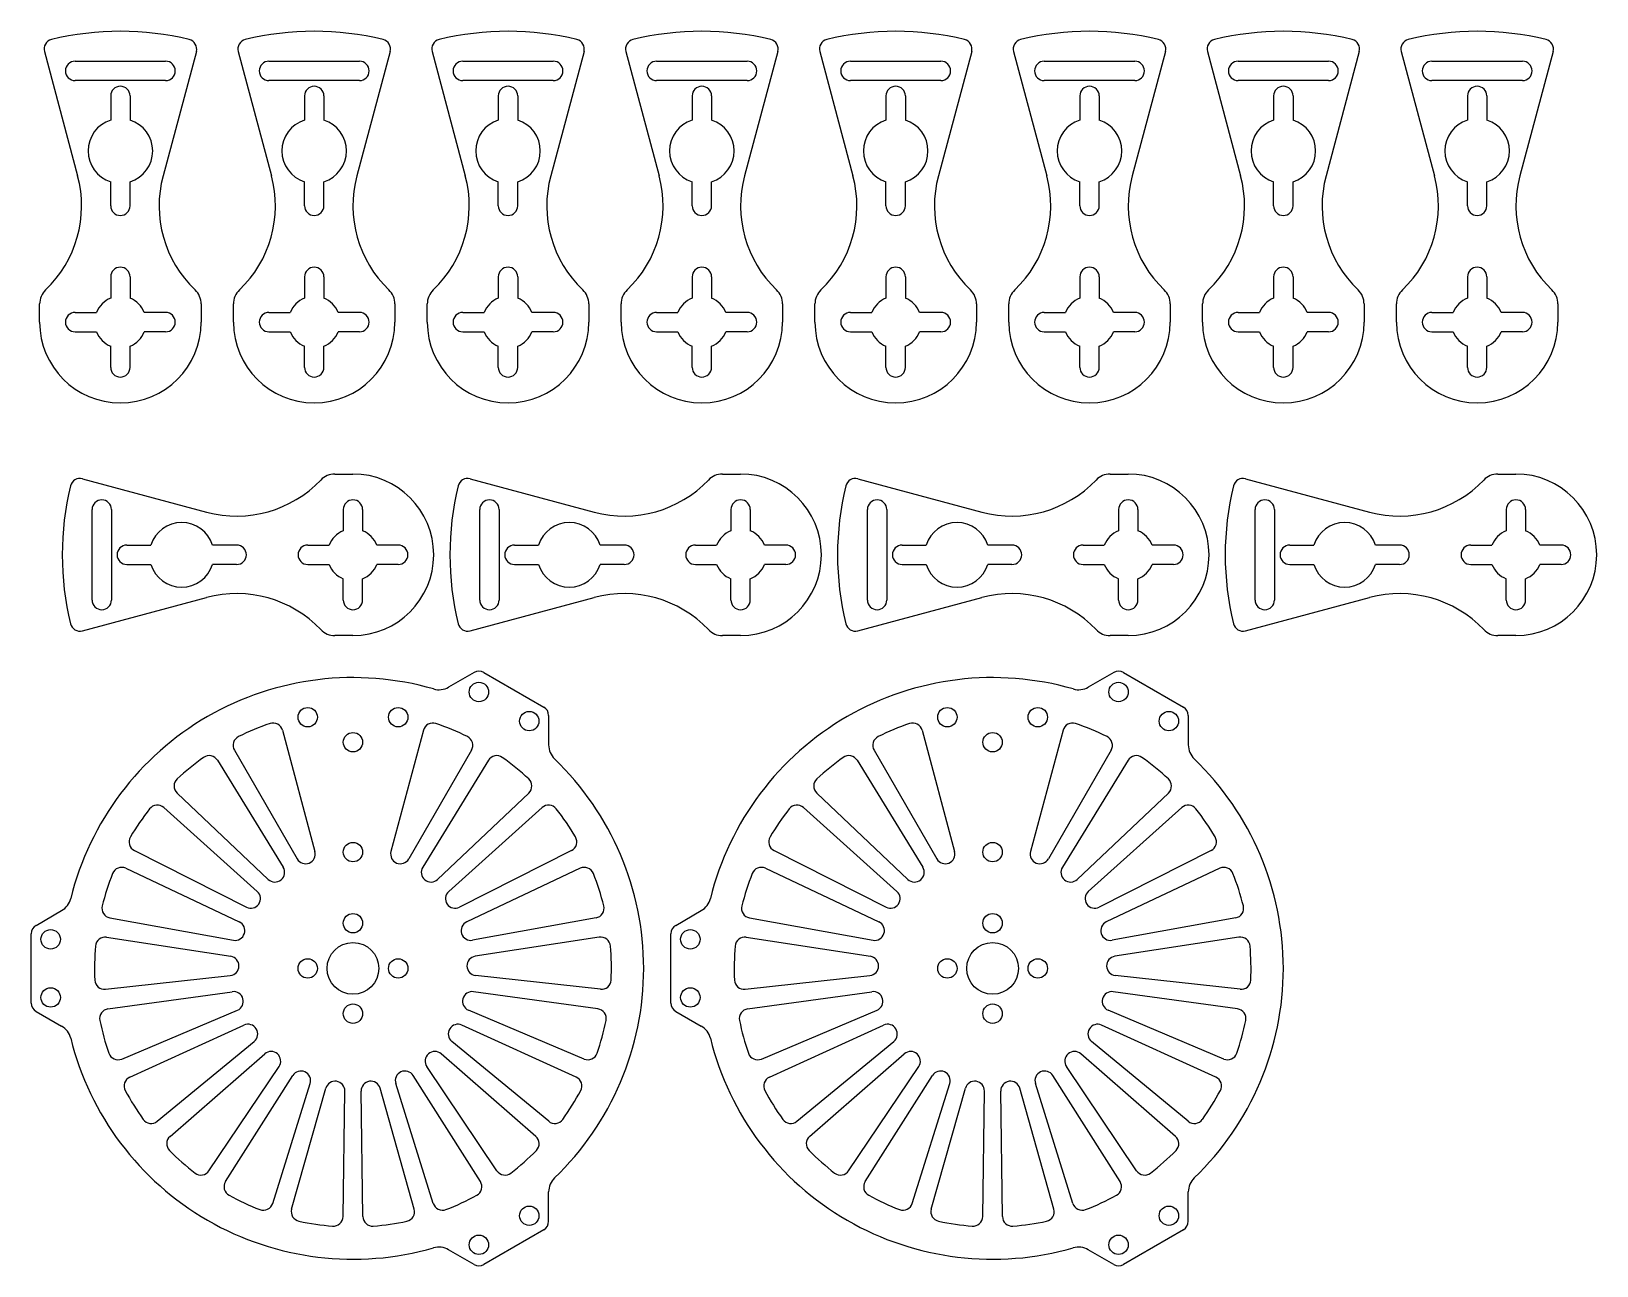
# Model space of a CAD drawing. Extents: x -50 to 192, y -46 to 145.
import ezdxf

# ---------------------------------------------------------------- set-up
doc = ezdxf.new("R2010")
doc.units = 0
for name, color, linetype in [('Array', 7, 'CONTINUOUS'), ('Array001', 7, 'CONTINUOUS'), ('Compound', 7, 'CONTINUOUS'), ('Compound001', 7, 'CONTINUOUS')]:
    doc.layers.add(name, color=color, linetype=linetype)

msp = doc.modelspace()

# ---------------------------------------------------------------- linework, layer by layer
at = {"layer": 'Array'}
for p, q in [((-47.7614, 141.872), (-42.6133, 122.659)), ((-24.2386, 141.872), (-29.3867, 122.659)), ((-17.7614, 141.872), (-12.6133, 122.659)), ((5.7614, 141.872), (0.61334, 122.659)), ((12.2386, 141.872), (17.3867, 122.659)), ((35.7614, 141.872), (30.6133, 122.659)), ((42.2386, 141.872), (47.3867, 122.659)), ((65.7614, 141.872), (60.6133, 122.659)), ((72.2386, 141.872), (77.3867, 122.659)), ((95.7614, 141.872), (90.6133, 122.659)), ((102.239, 141.872), (107.387, 122.659)), ((125.761, 141.872), (120.613, 122.659)), ((132.239, 141.872), (137.387, 122.659)), ((155.761, 141.872), (150.613, 122.659)), ((162.239, 141.872), (167.387, 122.659)), ((185.761, 141.872), (180.613, 122.659)), ((-43, 140.373), (-29, 140.373)), ((-13, 140.373), (1, 140.373)), ((17, 140.373), (31, 140.373)), ((47, 140.373), (61, 140.373)), ((77, 140.373), (91, 140.373)), ((107, 140.373), (121, 140.373)), ((137, 140.373), (151, 140.373)), ((167, 140.373), (181, 140.373)), ((-29, 137.373), (-43, 137.373)), ((1, 137.373), (-13, 137.373)), ((31, 137.373), (17, 137.373)), ((61, 137.373), (47, 137.373)), ((91, 137.373), (77, 137.373)), ((121, 137.373), (107, 137.373)), ((151, 137.373), (137, 137.373)), ((181, 137.373), (167, 137.373)), ((-37.5, 135), (-37.5, 131.27)), ((-34.5, 135), (-34.5, 131.27)), ((-7.5, 135), (-7.5, 131.27)), ((-4.5, 135), (-4.5, 131.27)), ((22.5, 135), (22.5, 131.27)), ((25.5, 135), (25.5, 131.27)), ((52.5, 135), (52.5, 131.27)), ((55.5, 135), (55.5, 131.27)), ((82.5, 135), (82.5, 131.27)), ((85.5, 135), (85.5, 131.27)), ((112.5, 135), (112.5, 131.27)), ((115.5, 135), (115.5, 131.27)), ((142.5, 135), (142.5, 131.27)), ((145.5, 135), (145.5, 131.27)), ((172.5, 135), (172.5, 131.27)), ((175.5, 135), (175.5, 131.27)), ((-37.5, 118), (-37.5, 121.73)), ((-34.5, 118), (-34.5, 121.73)), ((-7.5, 118), (-7.5, 121.73)), ((-4.5, 118), (-4.5, 121.73)), ((22.5, 118), (22.5, 121.73)), ((25.5, 118), (25.5, 121.73)), ((52.5, 118), (52.5, 121.73)), ((55.5, 118), (55.5, 121.73)), ((82.5, 118), (82.5, 121.73)), ((85.5, 118), (85.5, 121.73)), ((112.5, 118), (112.5, 121.73)), ((115.5, 118), (115.5, 121.73)), ((142.5, 118), (142.5, 121.73)), ((145.5, 118), (145.5, 121.73)), ((172.5, 118), (172.5, 121.73)), ((175.5, 118), (175.5, 121.73)), ((-37.5, 107), (-37.5, 103.708)), ((-34.5, 107), (-34.5, 103.708)), ((-7.5, 107), (-7.5, 103.708)), ((-4.5, 107), (-4.5, 103.708)), ((22.5, 107), (22.5, 103.708)), ((25.5, 107), (25.5, 103.708)), ((52.5, 107), (52.5, 103.708)), ((55.5, 107), (55.5, 103.708)), ((82.5, 107), (82.5, 103.708)), ((85.5, 107), (85.5, 103.708)), ((112.5, 107), (112.5, 103.708)), ((115.5, 107), (115.5, 103.708)), ((142.5, 107), (142.5, 103.708)), ((145.5, 107), (145.5, 103.708)), ((172.5, 107), (172.5, 103.708)), ((175.5, 107), (175.5, 103.708)), ((-48.5, 100), (-48.5, 102.81)), ((-23.5, 102.81), (-23.5, 100)), ((-18.5, 100), (-18.5, 102.81)), ((6.5, 102.81), (6.5, 100)), ((11.5, 100), (11.5, 102.81)), ((36.5, 102.81), (36.5, 100)), ((41.5, 100), (41.5, 102.81)), ((66.5, 102.81), (66.5, 100)), ((71.5, 100), (71.5, 102.81)), ((96.5, 102.81), (96.5, 100)), ((101.5, 100), (101.5, 102.81)), ((126.5, 102.81), (126.5, 100)), ((131.5, 100), (131.5, 102.81)), ((156.5, 102.81), (156.5, 100)), ((161.5, 100), (161.5, 102.81)), ((186.5, 102.81), (186.5, 100)), ((-43, 101.5), (-39.7081, 101.5)), ((-29, 101.5), (-32.2919, 101.5)), ((-13, 101.5), (-9.7081, 101.5)), ((1, 101.5), (-2.2919, 101.5)), ((17, 101.5), (20.2919, 101.5)), ((31, 101.5), (27.7081, 101.5)), ((47, 101.5), (50.2919, 101.5)), ((61, 101.5), (57.7081, 101.5)), ((77, 101.5), (80.2919, 101.5)), ((91, 101.5), (87.7081, 101.5)), ((107, 101.5), (110.292, 101.5)), ((121, 101.5), (117.708, 101.5)), ((137, 101.5), (140.292, 101.5)), ((151, 101.5), (147.708, 101.5)), ((167, 101.5), (170.292, 101.5)), ((181, 101.5), (177.708, 101.5)), ((-43, 98.5), (-39.7081, 98.5)), ((-29, 98.5), (-32.2919, 98.5)), ((-13, 98.5), (-9.7081, 98.5)), ((1, 98.5), (-2.2919, 98.5)), ((17, 98.5), (20.2919, 98.5)), ((31, 98.5), (27.7081, 98.5)), ((47, 98.5), (50.2919, 98.5)), ((61, 98.5), (57.7081, 98.5)), ((77, 98.5), (80.2919, 98.5)), ((91, 98.5), (87.7081, 98.5)), ((107, 98.5), (110.292, 98.5)), ((121, 98.5), (117.708, 98.5)), ((137, 98.5), (140.292, 98.5)), ((151, 98.5), (147.708, 98.5)), ((167, 98.5), (170.292, 98.5)), ((181, 98.5), (177.708, 98.5)), ((-37.5, 93), (-37.5, 96.2919)), ((-34.5, 93), (-34.5, 96.2919)), ((-7.5, 93), (-7.5, 96.2919)), ((-4.5, 93), (-4.5, 96.2919)), ((22.5, 93), (22.5, 96.2919)), ((25.5, 93), (25.5, 96.2919)), ((52.5, 93), (52.5, 96.2919)), ((55.5, 93), (55.5, 96.2919)), ((82.5, 93), (82.5, 96.2919)), ((85.5, 93), (85.5, 96.2919)), ((112.5, 93), (112.5, 96.2919)), ((115.5, 93), (115.5, 96.2919)), ((142.5, 93), (142.5, 96.2919)), ((145.5, 93), (145.5, 96.2919)), ((172.5, 93), (172.5, 96.2919)), ((175.5, 93), (175.5, 96.2919))]:
    msp.add_line(p, q, dxfattribs=at)
for centre, radius, start, end in [((-46.3125, 142.26), 1.5, 103.714, -165), ((-36, 100), 45, 76.2863, 103.714), ((-25.6875, 142.26), 1.5, -15, 76.2863), ((-16.3125, 142.26), 1.5, 103.714, -165), ((-6, 100), 45, 76.2863, 103.714), ((4.3125, 142.26), 1.5, -15, 76.2863), ((13.6875, 142.26), 1.5, 103.714, -165), ((24, 100), 45, 76.2863, 103.714), ((34.3125, 142.26), 1.5, -15, 76.2863), ((43.6875, 142.26), 1.5, 103.714, -165), ((54, 100), 45, 76.2863, 103.714), ((64.3125, 142.26), 1.5, -15, 76.2863), ((73.6875, 142.26), 1.5, 103.714, -165), ((84, 100), 45, 76.2863, 103.714), ((94.3125, 142.26), 1.5, -15, 76.2863), ((103.688, 142.26), 1.5, 103.714, -165), ((114, 100), 45, 76.2863, 103.714), ((124.312, 142.26), 1.5, -15, 76.2863), ((133.688, 142.26), 1.5, 103.714, -165), ((144, 100), 45, 76.2863, 103.714), ((154.312, 142.26), 1.5, -15, 76.2863), ((163.688, 142.26), 1.5, 103.714, -165), ((174, 100), 45, 76.2863, 103.714), ((184.312, 142.26), 1.5, -15, 76.2863), ((-43, 138.873), 1.5, 90, -90), ((-29, 138.873), 1.5, -90, 90), ((-13, 138.873), 1.5, 90, -90), ((1, 138.873), 1.5, -90, 90), ((17, 138.873), 1.5, 90, -90), ((31, 138.873), 1.5, -90, 90), ((47, 138.873), 1.5, 90, -90), ((61, 138.873), 1.5, -90, 90), ((77, 138.873), 1.5, 90, -90), ((91, 138.873), 1.5, -90, 90), ((107, 138.873), 1.5, 90, -90), ((121, 138.873), 1.5, -90, 90), ((137, 138.873), 1.5, 90, -90), ((151, 138.873), 1.5, -90, 90), ((167, 138.873), 1.5, 90, -90), ((181, 138.873), 1.5, -90, 90), ((-36, 135), 1.5, 0, 180), ((-6, 135), 1.5, 0, 180), ((24, 135), 1.5, 0, 180), ((54, 135), 1.5, 0, 180), ((84, 135), 1.5, 0, 180), ((114, 135), 1.5, 0, 180), ((144, 135), 1.5, 0, 180), ((174, 135), 1.5, 0, 180), ((-36, 126.5), 5, 107.458, -107.458), ((-36, 126.5), 5, -72.5424, 72.5424), ((-6, 126.5), 5, 107.458, -107.458), ((-6, 126.5), 5, -72.5424, 72.5424), ((24, 126.5), 5, 107.458, -107.458), ((24, 126.5), 5, -72.5424, 72.5424), ((54, 126.5), 5, 107.458, -107.458), ((54, 126.5), 5, -72.5424, 72.5424), ((84, 126.5), 5, 107.458, -107.458), ((84, 126.5), 5, -72.5424, 72.5424), ((114, 126.5), 5, 107.458, -107.458), ((114, 126.5), 5, -72.5424, 72.5424), ((144, 126.5), 5, 107.458, -107.458), ((144, 126.5), 5, -72.5424, 72.5424), ((174, 126.5), 5, 107.458, -107.458), ((174, 126.5), 5, -72.5424, 72.5424), ((-60, 118), 18, -46.3322, 15), ((-12, 118), 18, 165, -133.668), ((-30, 118), 18, -46.3322, 15), ((18, 118), 18, 165, -133.668), ((0, 118), 18, -46.3322, 15), ((48, 118), 18, 165, -133.668), ((30, 118), 18, -46.3322, 15), ((78, 118), 18, 165, -133.668), ((60, 118), 18, -46.3322, 15), ((108, 118), 18, 165, -133.668), ((90, 118), 18, -46.3322, 15), ((138, 118), 18, 165, -133.668), ((120, 118), 18, -46.3322, 15), ((168, 118), 18, 165, -133.668), ((150, 118), 18, -46.3322, 15), ((198, 118), 18, 165, -133.668), ((-36, 118), 1.5, 180, 0), ((-6, 118), 1.5, 180, 0), ((24, 118), 1.5, 180, 0), ((54, 118), 1.5, 180, 0), ((84, 118), 1.5, 180, 0), ((114, 118), 1.5, 180, 0), ((144, 118), 1.5, 180, 0), ((174, 118), 1.5, 180, 0), ((-36, 107), 1.5, 0, 180), ((-6, 107), 1.5, 0, 180), ((24, 107), 1.5, 0, 180), ((54, 107), 1.5, 0, 180), ((84, 107), 1.5, 0, 180), ((114, 107), 1.5, 0, 180), ((144, 107), 1.5, 0, 180), ((174, 107), 1.5, 0, 180), ((-45.5, 102.81), 3, 133.668, 180), ((-26.5, 102.81), 3, 0, 46.3322), ((-15.5, 102.81), 3, 133.668, 180), ((3.5, 102.81), 3, 0, 46.3322), ((14.5, 102.81), 3, 133.668, 180), ((33.5, 102.81), 3, 0, 46.3322), ((44.5, 102.81), 3, 133.668, 180), ((63.5, 102.81), 3, 0, 46.3322), ((74.5, 102.81), 3, 133.668, 180), ((93.5, 102.81), 3, 0, 46.3322), ((104.5, 102.81), 3, 133.668, 180), ((123.5, 102.81), 3, 0, 46.3322), ((134.5, 102.81), 3, 133.668, 180), ((153.5, 102.81), 3, 0, 46.3322), ((164.5, 102.81), 3, 133.668, 180), ((183.5, 102.81), 3, 0, 46.3322), ((-36, 100), 4, 112.024, 157.976), ((-36, 100), 4, 22.0243, 67.9757), ((-6, 100), 4, 112.024, 157.976), ((-6, 100), 4, 22.0243, 67.9757), ((24, 100), 4, 112.024, 157.976), ((24, 100), 4, 22.0243, 67.9757), ((54, 100), 4, 112.024, 157.976), ((54, 100), 4, 22.0243, 67.9757), ((84, 100), 4, 112.024, 157.976), ((84, 100), 4, 22.0243, 67.9757), ((114, 100), 4, 112.024, 157.976), ((114, 100), 4, 22.0243, 67.9757), ((144, 100), 4, 112.024, 157.976), ((144, 100), 4, 22.0243, 67.9757), ((174, 100), 4, 112.024, 157.976), ((174, 100), 4, 22.0243, 67.9757), ((-36, 100), 12.5, 180, 0), ((-43, 100), 1.5, 90, -90), ((-29, 100), 1.5, -90, 90), ((-6, 100), 12.5, 180, 0), ((-13, 100), 1.5, 90, -90), ((1, 100), 1.5, -90, 90), ((24, 100), 12.5, 180, 0), ((17, 100), 1.5, 90, -90), ((31, 100), 1.5, -90, 90), ((54, 100), 12.5, 180, 0), ((47, 100), 1.5, 90, -90), ((61, 100), 1.5, -90, 90), ((84, 100), 12.5, 180, 0), ((77, 100), 1.5, 90, -90), ((91, 100), 1.5, -90, 90), ((114, 100), 12.5, 180, 0), ((107, 100), 1.5, 90, -90), ((121, 100), 1.5, -90, 90), ((144, 100), 12.5, 180, 0), ((137, 100), 1.5, 90, -90), ((151, 100), 1.5, -90, 90), ((174, 100), 12.5, 180, 0), ((167, 100), 1.5, 90, -90), ((181, 100), 1.5, -90, 90), ((-36, 100), 4, -157.976, -112.024), ((-36, 100), 4, -67.9757, -22.0243), ((-6, 100), 4, -157.976, -112.024), ((-6, 100), 4, -67.9757, -22.0243), ((24, 100), 4, -157.976, -112.024), ((24, 100), 4, -67.9757, -22.0243), ((54, 100), 4, -157.976, -112.024), ((54, 100), 4, -67.9757, -22.0243), ((84, 100), 4, -157.976, -112.024), ((84, 100), 4, -67.9757, -22.0243), ((114, 100), 4, -157.976, -112.024), ((114, 100), 4, -67.9757, -22.0243), ((144, 100), 4, -157.976, -112.024), ((144, 100), 4, -67.9757, -22.0243), ((174, 100), 4, -157.976, -112.024), ((174, 100), 4, -67.9757, -22.0243), ((-36, 93), 1.5, 180, 0), ((-6, 93), 1.5, 180, 0), ((24, 93), 1.5, 180, 0), ((54, 93), 1.5, 180, 0), ((84, 93), 1.5, 180, 0), ((114, 93), 1.5, 180, 0), ((144, 93), 1.5, 180, 0), ((174, 93), 1.5, 180, 0)]:
    msp.add_arc(centre, radius, start, end, dxfattribs=at)
at = {"layer": 'Array001'}
for p, q in [((-41.8717, 75.7614), (-22.6587, 70.6133)), ((-2.80954, 76.5), (0, 76.5)), ((18.1283, 75.7614), (37.3413, 70.6133)), ((57.1905, 76.5), (60, 76.5)), ((78.1283, 75.7614), (97.3413, 70.6133)), ((117.19, 76.5), (120, 76.5)), ((138.128, 75.7614), (157.341, 70.6133)), ((177.19, 76.5), (180, 76.5)), ((-40.373, 57), (-40.373, 71)), ((-37.373, 71), (-37.373, 57)), ((-1.5, 71), (-1.5, 67.7081)), ((1.5, 71), (1.5, 67.7081)), ((19.627, 57), (19.627, 71)), ((22.627, 71), (22.627, 57)), ((58.5, 71), (58.5, 67.7081)), ((61.5, 71), (61.5, 67.7081)), ((79.627, 57), (79.627, 71)), ((82.627, 71), (82.627, 57)), ((118.5, 71), (118.5, 67.7081)), ((121.5, 71), (121.5, 67.7081)), ((139.627, 57), (139.627, 71)), ((142.627, 71), (142.627, 57)), ((178.5, 71), (178.5, 67.7081)), ((181.5, 71), (181.5, 67.7081)), ((-35, 65.5), (-31.2697, 65.5)), ((-18, 65.5), (-21.7303, 65.5)), ((-7, 65.5), (-3.7081, 65.5)), ((7, 65.5), (3.7081, 65.5)), ((25, 65.5), (28.7303, 65.5)), ((42, 65.5), (38.2697, 65.5)), ((53, 65.5), (56.2919, 65.5)), ((67, 65.5), (63.7081, 65.5)), ((85, 65.5), (88.7303, 65.5)), ((102, 65.5), (98.2697, 65.5)), ((113, 65.5), (116.292, 65.5)), ((127, 65.5), (123.708, 65.5)), ((145, 65.5), (148.73, 65.5)), ((162, 65.5), (158.27, 65.5)), ((173, 65.5), (176.292, 65.5)), ((187, 65.5), (183.708, 65.5)), ((-35, 62.5), (-31.2697, 62.5)), ((-18, 62.5), (-21.7303, 62.5)), ((-7, 62.5), (-3.7081, 62.5)), ((7, 62.5), (3.7081, 62.5)), ((25, 62.5), (28.7303, 62.5)), ((42, 62.5), (38.2697, 62.5)), ((53, 62.5), (56.2919, 62.5)), ((67, 62.5), (63.7081, 62.5)), ((85, 62.5), (88.7303, 62.5)), ((102, 62.5), (98.2697, 62.5)), ((113, 62.5), (116.292, 62.5)), ((127, 62.5), (123.708, 62.5)), ((145, 62.5), (148.73, 62.5)), ((162, 62.5), (158.27, 62.5)), ((173, 62.5), (176.292, 62.5)), ((187, 62.5), (183.708, 62.5)), ((-1.5, 57), (-1.5, 60.2919)), ((1.5, 57), (1.5, 60.2919)), ((58.5, 57), (58.5, 60.2919)), ((61.5, 57), (61.5, 60.2919)), ((118.5, 57), (118.5, 60.2919)), ((121.5, 57), (121.5, 60.2919)), ((178.5, 57), (178.5, 60.2919)), ((181.5, 57), (181.5, 60.2919)), ((-41.8717, 52.2386), (-22.6587, 57.3867)), ((18.1283, 52.2386), (37.3413, 57.3867)), ((78.1283, 52.2386), (97.3413, 57.3867)), ((138.128, 52.2386), (157.341, 57.3867)), ((0, 51.5), (-2.80954, 51.5)), ((60, 51.5), (57.1905, 51.5)), ((120, 51.5), (117.19, 51.5)), ((180, 51.5), (177.19, 51.5))]:
    msp.add_line(p, q, dxfattribs=at)
for centre, radius, start, end in [((-42.2599, 74.3125), 1.5, 75, 166.286), ((-18, 88), 18, -105, -43.668), ((-2.80954, 73.5), 3, 90, 136.332), ((0, 64), 12.5, -90, 90), ((17.7401, 74.3125), 1.5, 75, 166.286), ((42, 88), 18, -105, -43.668), ((57.1905, 73.5), 3, 90, 136.332), ((60, 64), 12.5, -90, 90), ((77.7401, 74.3125), 1.5, 75, 166.286), ((102, 88), 18, -105, -43.668), ((117.19, 73.5), 3, 90, 136.332), ((120, 64), 12.5, -90, 90), ((137.74, 74.3125), 1.5, 75, 166.286), ((162, 88), 18, -105, -43.668), ((177.19, 73.5), 3, 90, 136.332), ((180, 64), 12.5, -90, 90), ((0, 64), 45, 166.286, -166.286), ((60, 64), 45, 166.286, -166.286), ((120, 64), 45, 166.286, -166.286), ((180, 64), 45, 166.286, -166.286), ((-38.873, 71), 1.5, 0, 180), ((0, 71), 1.5, 0, 180), ((21.127, 71), 1.5, 0, 180), ((60, 71), 1.5, 0, 180), ((81.127, 71), 1.5, 0, 180), ((120, 71), 1.5, 0, 180), ((141.127, 71), 1.5, 0, 180), ((180, 71), 1.5, 0, 180), ((-26.5, 64), 5, 17.4576, 162.542), ((33.5, 64), 5, 17.4576, 162.542), ((93.5, 64), 5, 17.4576, 162.542), ((153.5, 64), 5, 17.4576, 162.542), ((-35, 64), 1.5, 90, -90), ((-18, 64), 1.5, -90, 90), ((-7, 64), 1.5, 90, -90), ((0, 64), 4, 112.024, 157.976), ((0, 64), 4, 22.0243, 67.9757), ((7, 64), 1.5, -90, 90), ((25, 64), 1.5, 90, -90), ((42, 64), 1.5, -90, 90), ((53, 64), 1.5, 90, -90), ((60, 64), 4, 112.024, 157.976), ((60, 64), 4, 22.0243, 67.9757), ((67, 64), 1.5, -90, 90), ((85, 64), 1.5, 90, -90), ((102, 64), 1.5, -90, 90), ((113, 64), 1.5, 90, -90), ((120, 64), 4, 112.024, 157.976), ((120, 64), 4, 22.0243, 67.9757), ((127, 64), 1.5, -90, 90), ((145, 64), 1.5, 90, -90), ((162, 64), 1.5, -90, 90), ((173, 64), 1.5, 90, -90), ((180, 64), 4, 112.024, 157.976), ((180, 64), 4, 22.0243, 67.9757), ((187, 64), 1.5, -90, 90), ((-26.5, 64), 5, -162.542, -17.458), ((0, 64), 4, -157.976, -112.024), ((0, 64), 4, -67.976, -22.024), ((33.5, 64), 5, -162.542, -17.458), ((60, 64), 4, -157.976, -112.024), ((60, 64), 4, -67.976, -22.024), ((93.5, 64), 5, -162.542, -17.458), ((120, 64), 4, -157.976, -112.024), ((120, 64), 4, -67.976, -22.024), ((153.5, 64), 5, -162.542, -17.458), ((180, 64), 4, -157.976, -112.024), ((180, 64), 4, -67.976, -22.024), ((-38.873, 57), 1.5, 180, 0), ((-18, 40), 18, 43.6678, 105), ((0, 57), 1.5, 180, 0), ((21.127, 57), 1.5, 180, 0), ((42, 40), 18, 43.6678, 105), ((60, 57), 1.5, 180, 0), ((81.127, 57), 1.5, 180, 0), ((102, 40), 18, 43.6678, 105), ((120, 57), 1.5, 180, 0), ((141.127, 57), 1.5, 180, 0), ((162, 40), 18, 43.6678, 105), ((180, 57), 1.5, 180, 0), ((-42.2599, 53.6875), 1.5, -166.286, -75), ((17.7401, 53.6875), 1.5, -166.286, -75), ((77.7401, 53.6875), 1.5, -166.286, -75), ((137.74, 53.6875), 1.5, -166.286, -75), ((-2.80954, 54.5), 3, -136.332, -90), ((57.1905, 54.5), 3, -136.332, -90), ((117.19, 54.5), 3, -136.332, -90), ((177.19, 54.5), 3, -136.332, -90)]:
    msp.add_arc(centre, radius, start, end, dxfattribs=at)
at = {"layer": 'Compound'}
for p, q in [((18.7449, 45.7973), (14.8033, 43.5216)), ((20.2449, 45.7973), (29.5392, 40.4313)), ((30.2892, 39.1322), (30.2892, 34.5808)), ((-10.9094, 36.8508), (-5.88074, 18.0835)), ((10.9094, 36.8508), (5.88074, 18.0835)), ((-20.9708, 32.206), (-10.7961, 15.6538)), ((-18.3433, 33.7716), (-8.62867, 16.9453)), ((18.3433, 33.7716), (8.62867, 16.9453)), ((20.9708, 32.206), (10.7961, 15.6538)), ((-27.217, 27.1336), (-13.1051, 13.7788)), ((27.217, 27.1336), (13.1051, 13.7788)), ((-29.2885, 24.8834), (-14.8139, 11.9225)), ((29.2885, 24.8834), (14.8139, 11.9225)), ((-33.8278, 18.2396), (-16.4918, 9.4666)), ((33.8278, 18.2396), (16.4918, 9.4666)), ((-35.171, 15.4919), (-17.6, 7.19987)), ((35.171, 15.4919), (17.6, 7.19987)), ((-49.0341, 6.66506), (-45.0924, 8.94077)), ((-37.6259, 7.82905), (-18.5074, 4.36733)), ((37.6259, 7.82905), (18.5074, 4.36733)), ((-49.7841, -5.36603), (-49.7841, 5.36603)), ((-38.1293, 4.81225), (-18.9227, 1.87864)), ((38.1293, 4.81225), (18.9227, 1.87864)), ((-38.2956, -3.23245), (-18.9841, -1.09506)), ((38.2956, -3.23245), (18.9841, -1.09506)), ((-37.9173, -6.26747), (-18.6721, -3.59878)), ((37.9173, -6.26747), (18.6721, -3.59878)), ((-49.0341, -6.66506), (-45.0924, -8.94077)), ((-35.7812, -14.0252), (-17.8825, -6.4664)), ((35.7812, -14.0252), (17.8825, -6.4664)), ((-34.5526, -16.8261), (-16.8689, -8.77698)), ((34.5526, -16.8261), (16.8689, -8.77698)), ((-30.2918, -23.6518), (-15.2939, -11.3001)), ((30.2918, -23.6518), (15.2939, -11.3001)), ((-28.3151, -25.9857), (-13.6633, -13.2254)), ((28.3151, -25.9857), (13.6633, -13.2254)), ((-22.2838, -31.3119), (-11.4338, -15.1942)), ((-19.7233, -32.9847), (-9.32156, -16.5742)), ((19.7233, -32.9847), (9.32156, -16.5742)), ((22.2838, -31.3119), (11.4338, -15.1942)), ((-12.423, -36.3685), (-6.62302, -17.825)), ((-9.49161, -37.2412), (-4.20481, -18.545)), ((-1.52926, -38.4013), (-1.26155, -18.9738)), ((1.52926, -38.4013), (1.26155, -18.9738)), ((9.49161, -37.2412), (4.20481, -18.545)), ((12.423, -36.3685), (6.62302, -17.825)), ((30.2892, -39.1322), (30.2892, -34.5808)), ((29.5392, -40.4313), (20.2449, -45.7973)), ((18.7449, -45.7973), (14.8033, -43.5216))]:
    msp.add_line(p, q, dxfattribs=at)
for centre, radius in [((19.4949, 42.7662), 1.5), ((-7, 38.873), 1.5), ((7, 38.873), 1.5), ((27.2892, 38.2662), 1.5), ((0, 35), 1.5), ((0, 18), 1.5), ((0, 7), 1.5), ((-46.7841, 4.5), 1.5), ((0, 0), 4), ((-7, 0), 1.5), ((7, 0), 1.5), ((-46.7841, -4.5), 1.5), ((0, -7), 1.5), ((27.2892, -38.2662), 1.5), ((19.4949, -42.7662), 1.5)]:
    msp.add_circle(centre, radius, dxfattribs=at)
for centre, radius, start, end in [((0, 0), 45, 73.9097, 166.09), ((19.4949, 44.4983), 1.5, 60, 120), ((13.3033, 46.1197), 3, -106.09, -60), ((28.7892, 39.1322), 1.5, 0, 60), ((0, 0), 40, 108.723, 116.277), ((-12.3583, 36.4626), 1.5, 15, 108.723), ((12.3583, 36.4626), 1.5, 71.2769, 165), ((0, 0), 40, 63.7231, 71.2769), ((-17.0443, 34.5216), 1.5, 116.277, -150), ((17.0443, 34.5216), 1.5, -30, 63.7231), ((33.2892, 34.5808), 3, 180, -133.91), ((0, 0), 40, 125.302, 132.856), ((-22.2487, 31.4205), 1.5, 31.5789, 125.302), ((22.2487, 31.4205), 1.5, 54.6979, 148.421), ((0, 0), 40, 47.1442, 54.6979), ((0, 0), 45, -46.0903, 46.0903), ((-26.186, 28.2231), 1.5, 132.856, -133.421), ((26.186, 28.2231), 1.5, -46.5789, 47.1442), ((0, 0), 40, 141.881, 149.435), ((-30.2891, 23.7659), 1.5, 48.1579, 141.881), ((30.2891, 23.7659), 1.5, 38.119, 131.842), ((0, 0), 40, 30.5652, 38.119), ((-33.1505, 19.578), 1.5, 149.435, -116.842), ((33.1505, 19.578), 1.5, -63.1579, 30.5652), ((-7.32963, 17.6953), 1.5, -150, 15), ((7.32963, 17.6953), 1.5, 165, -30), ((0, 0), 40, 158.46, 166.014), ((-35.8112, 14.1353), 1.5, 64.7368, 158.46), ((-12.074, 14.8682), 1.5, -133.421, 31.5789), ((12.074, 14.8682), 1.5, 148.421, -46.5789), ((35.8112, 14.1353), 1.5, 21.54, 115.263), ((0, 0), 40, 13.9863, 21.54), ((-46.5924, 11.5388), 3, -60, -13.9097), ((-15.8145, 10.805), 1.5, -116.842, 48.1579), ((15.8145, 10.805), 1.5, 131.842, -63.1579), ((-37.3586, 9.30505), 1.5, 166.014, -100.263), ((37.3586, 9.30505), 1.5, -79.7368, 13.9863), ((-48.2841, 5.36603), 1.5, 120, 180), ((-18.2401, 5.84333), 1.5, -100.263, 64.7368), ((18.2401, 5.84333), 1.5, 115.263, -79.7368), ((0, 0), 40, 175.039, -177.407), ((-38.3558, 3.32945), 1.5, 81.3158, 175.039), ((38.3558, 3.32945), 1.5, 4.96109, 98.6842), ((0, 0), 40, -2.59266, 4.96109), ((-19.1492, 0.39584), 1.5, -83.6842, 81.3158), ((19.1492, 0.39584), 1.5, 98.6842, -96.3158), ((-38.4606, -1.74155), 1.5, -177.407, -83.6842), ((38.4606, -1.74155), 1.5, -96.3158, -2.59266), ((-18.466, -5.08456), 1.5, -67.1053, 97.8947), ((18.466, -5.08456), 1.5, 82.1053, -112.895), ((-48.2841, -5.36603), 1.5, 180, -120), ((-37.7112, -7.75326), 1.5, 97.8947, -168.382), ((37.7112, -7.75326), 1.5, -11.6179, 82.1053), ((-46.5924, -11.5388), 3, 13.9097, 60), ((0, 0), 40, -168.382, -160.828), ((-16.2475, -10.1422), 1.5, -50.5263, 114.474), ((16.2475, -10.1422), 1.5, 65.5263, -129.474), ((0, 0), 40, -19.1716, -11.6179), ((0, 0), 45, -166.09, -73.9097), ((-36.3648, -12.6434), 1.5, -160.828, -67.1053), ((-12.6781, -14.3566), 1.5, -33.9474, 131.053), ((12.6781, -14.3566), 1.5, 48.9474, -146.053), ((36.3648, -12.6434), 1.5, -112.895, -19.1716), ((-33.9312, -18.1913), 1.5, 114.474, -151.803), ((-8.05463, -17.3773), 1.5, -17.3684, 147.632), ((8.05463, -17.3773), 1.5, 32.3684, -162.632), ((33.9312, -18.1913), 1.5, -28.1968, 65.5263), ((0, 0), 40, -151.803, -144.249), ((-2.76141, -18.9531), 1.5, -0.789474, 164.211), ((2.76141, -18.9531), 1.5, 15.7895, -179.211), ((0, 0), 40, -35.7506, -28.1968), ((-31.2454, -22.4939), 1.5, -144.249, -50.5263), ((31.2454, -22.4939), 1.5, -129.474, -35.7506), ((-27.3299, -27.1169), 1.5, 131.053, -135.224), ((27.3299, -27.1169), 1.5, -44.7758, 48.9474), ((0, 0), 40, -135.224, -127.67), ((0, 0), 40, -52.3295, -44.7758), ((-23.5281, -30.4742), 1.5, -127.67, -33.9474), ((23.5281, -30.4742), 1.5, -146.053, -52.3295), ((-18.4564, -33.7878), 1.5, 147.632, -118.645), ((18.4564, -33.7878), 1.5, -61.3547, 32.3684), ((33.2892, -34.5808), 3, 133.91, 180), ((0, 0), 40, -118.645, -111.092), ((0, 0), 40, -68.9085, -61.3547), ((-13.8546, -35.9208), 1.5, -111.092, -17.3684), ((-8.0482, -37.6494), 1.5, 164.211, -102.066), ((-3.02911, -38.3807), 1.5, -94.5126, -0.789474), ((3.02911, -38.3807), 1.5, -179.211, -85.4874), ((8.0482, -37.6494), 1.5, -77.9337, 15.7895), ((13.8546, -35.9208), 1.5, -162.632, -68.9085), ((0, 0), 40, -102.066, -94.5126), ((0, 0), 40, -85.4874, -77.9337), ((28.7892, -39.1322), 1.5, -60, 0), ((13.3033, -46.1197), 3, 60, 106.09), ((19.4949, -44.4983), 1.5, -120, -60)]:
    msp.add_arc(centre, radius, start, end, dxfattribs=at)
at = {"layer": 'Compound001'}
for p, q in [((117.745, 45.7973), (113.803, 43.5216)), ((119.245, 45.7973), (128.539, 40.4313)), ((129.289, 39.1322), (129.289, 34.5808)), ((88.0906, 36.8508), (93.1193, 18.0835)), ((109.909, 36.8508), (104.881, 18.0835)), ((78.0292, 32.206), (88.2039, 15.6538)), ((80.6567, 33.7716), (90.3713, 16.9453)), ((117.343, 33.7716), (107.629, 16.9453)), ((119.971, 32.206), (109.796, 15.6538)), ((71.783, 27.1336), (85.8949, 13.7788)), ((126.217, 27.1336), (112.105, 13.7788)), ((69.7115, 24.8834), (84.1861, 11.9225)), ((128.288, 24.8834), (113.814, 11.9225)), ((65.1722, 18.2396), (82.5082, 9.4666)), ((132.828, 18.2396), (115.492, 9.4666)), ((63.829, 15.4919), (81.4, 7.19987)), ((134.171, 15.4919), (116.6, 7.19987)), ((49.9659, 6.66506), (53.9076, 8.94077)), ((61.3741, 7.82905), (80.4926, 4.36733)), ((136.626, 7.82905), (117.507, 4.36733)), ((49.2159, -5.36603), (49.2159, 5.36603)), ((60.8707, 4.81225), (80.0773, 1.87864)), ((137.129, 4.81225), (117.923, 1.87864)), ((60.7044, -3.23245), (80.0159, -1.09506)), ((137.296, -3.23245), (117.984, -1.09506)), ((61.0827, -6.26747), (80.3279, -3.59878)), ((136.917, -6.26747), (117.672, -3.59878)), ((49.9659, -6.66506), (53.9076, -8.94077)), ((63.2188, -14.0252), (81.1175, -6.4664)), ((134.781, -14.0252), (116.882, -6.4664)), ((64.4474, -16.8261), (82.1311, -8.77698)), ((133.553, -16.8261), (115.869, -8.77698)), ((68.7082, -23.6518), (83.7061, -11.3001)), ((129.292, -23.6518), (114.294, -11.3001)), ((70.6849, -25.9857), (85.3367, -13.2254)), ((127.315, -25.9857), (112.663, -13.2254)), ((76.7162, -31.3119), (87.5662, -15.1942)), ((79.2767, -32.9847), (89.6784, -16.5742)), ((118.723, -32.9847), (108.322, -16.5742)), ((121.284, -31.3119), (110.434, -15.1942)), ((86.577, -36.3685), (92.377, -17.825)), ((89.5084, -37.2412), (94.7952, -18.545)), ((97.4707, -38.4013), (97.7385, -18.9738)), ((100.529, -38.4013), (100.262, -18.9738)), ((108.492, -37.2412), (103.205, -18.545)), ((111.423, -36.3685), (105.623, -17.825)), ((129.289, -39.1322), (129.289, -34.5808)), ((128.539, -40.4313), (119.245, -45.7973)), ((117.745, -45.7973), (113.803, -43.5216))]:
    msp.add_line(p, q, dxfattribs=at)
for centre, radius in [((118.495, 42.7662), 1.5), ((92, 38.873), 1.5), ((106, 38.873), 1.5), ((126.289, 38.2662), 1.5), ((99, 35), 1.5), ((99, 18), 1.5), ((99, 7), 1.5), ((52.2159, 4.5), 1.5), ((99, 0), 4), ((92, 0), 1.5), ((106, 0), 1.5), ((52.2159, -4.5), 1.5), ((99, -7), 1.5), ((126.289, -38.2662), 1.5), ((118.495, -42.7662), 1.5)]:
    msp.add_circle(centre, radius, dxfattribs=at)
for centre, radius, start, end in [((99, 0), 45, 73.9097, 166.09), ((118.495, 44.4983), 1.5, 60, 120), ((112.303, 46.1197), 3, -106.09, -60), ((127.789, 39.1322), 1.5, 0, 60), ((99, 0), 40, 108.723, 116.277), ((86.6417, 36.4626), 1.5, 15, 108.723), ((111.358, 36.4626), 1.5, 71.2769, 165), ((99, 0), 40, 63.7231, 71.2769), ((81.9557, 34.5216), 1.5, 116.277, -150), ((116.044, 34.5216), 1.5, -30, 63.7231), ((132.289, 34.5808), 3, 180, -133.91), ((99, 0), 40, 125.302, 132.856), ((76.7513, 31.4205), 1.5, 31.5789, 125.302), ((121.249, 31.4205), 1.5, 54.6979, 148.421), ((99, 0), 40, 47.1442, 54.6979), ((99, 0), 45, -46.0903, 46.0903), ((72.814, 28.2231), 1.5, 132.856, -133.421), ((125.186, 28.2231), 1.5, -46.5789, 47.1442), ((99, 0), 40, 141.881, 149.435), ((68.7109, 23.7659), 1.5, 48.1579, 141.881), ((129.289, 23.7659), 1.5, 38.119, 131.842), ((99, 0), 40, 30.5652, 38.119), ((65.8495, 19.578), 1.5, 149.435, -116.842), ((132.15, 19.578), 1.5, -63.1579, 30.5652), ((91.6704, 17.6953), 1.5, -150, 15), ((106.33, 17.6953), 1.5, 165, -30), ((99, 0), 40, 158.46, 166.014), ((63.1888, 14.1353), 1.5, 64.7368, 158.46), ((86.926, 14.8682), 1.5, -133.421, 31.5789), ((111.074, 14.8682), 1.5, 148.421, -46.5789), ((134.811, 14.1353), 1.5, 21.54, 115.263), ((99, 0), 40, 13.9863, 21.54), ((52.4076, 11.5388), 3, -60, -13.9097), ((83.1855, 10.805), 1.5, -116.842, 48.1579), ((114.814, 10.805), 1.5, 131.842, -63.1579), ((61.6414, 9.30505), 1.5, 166.014, -100.263), ((136.359, 9.30505), 1.5, -79.7368, 13.9863), ((50.7159, 5.36603), 1.5, 120, 180), ((80.7599, 5.84333), 1.5, -100.263, 64.7368), ((117.24, 5.84333), 1.5, 115.263, -79.7368), ((99, 0), 40, 175.039, -177.407), ((60.6442, 3.32945), 1.5, 81.3158, 175.039), ((137.356, 3.32945), 1.5, 4.96109, 98.6842), ((99, 0), 40, -2.59266, 4.96109), ((79.8508, 0.39584), 1.5, -83.6842, 81.3158), ((118.149, 0.39584), 1.5, 98.6842, -96.3158), ((60.5394, -1.74155), 1.5, -177.407, -83.6842), ((137.461, -1.74155), 1.5, -96.3158, -2.59266), ((80.534, -5.08456), 1.5, -67.1053, 97.8947), ((117.466, -5.08456), 1.5, 82.1053, -112.895), ((50.7159, -5.36603), 1.5, 180, -120), ((61.2888, -7.75326), 1.5, 97.8947, -168.382), ((136.711, -7.75326), 1.5, -11.6179, 82.1053), ((52.4076, -11.5388), 3, 13.9097, 60), ((99, 0), 40, -168.382, -160.828), ((82.7525, -10.1422), 1.5, -50.5263, 114.474), ((115.248, -10.1422), 1.5, 65.5263, -129.474), ((99, 0), 40, -19.1716, -11.6179), ((99, 0), 45, -166.09, -73.9097), ((62.6352, -12.6434), 1.5, -160.828, -67.1053), ((86.3219, -14.3566), 1.5, -33.9474, 131.053), ((111.678, -14.3566), 1.5, 48.9474, -146.053), ((135.365, -12.6434), 1.5, -112.895, -19.1716), ((65.0688, -18.1913), 1.5, 114.474, -151.803), ((90.9454, -17.3773), 1.5, -17.3684, 147.632), ((107.055, -17.3773), 1.5, 32.3684, -162.632), ((132.931, -18.1913), 1.5, -28.1968, 65.5263), ((99, 0), 40, -151.803, -144.249), ((96.2386, -18.9531), 1.5, -0.789474, 164.211), ((101.761, -18.9531), 1.5, 15.7895, -179.211), ((99, 0), 40, -35.7506, -28.1968), ((67.7546, -22.4939), 1.5, -144.249, -50.5263), ((130.245, -22.4939), 1.5, -129.474, -35.7506), ((71.6701, -27.1169), 1.5, 131.053, -135.224), ((126.33, -27.1169), 1.5, -44.7758, 48.9474), ((99, 0), 40, -135.224, -127.67), ((99, 0), 40, -52.3295, -44.7758), ((75.4719, -30.4742), 1.5, -127.67, -33.9474), ((122.528, -30.4742), 1.5, -146.053, -52.3295), ((80.5436, -33.7878), 1.5, 147.632, -118.645), ((117.456, -33.7878), 1.5, -61.3547, 32.3684), ((132.289, -34.5808), 3, 133.91, 180), ((99, 0), 40, -118.645, -111.092), ((99, 0), 40, -68.9085, -61.3547), ((85.1454, -35.9208), 1.5, -111.092, -17.3684), ((90.9518, -37.6494), 1.5, 164.211, -102.066), ((95.9709, -38.3807), 1.5, -94.5126, -0.789474), ((102.029, -38.3807), 1.5, -179.211, -85.4874), ((107.048, -37.6494), 1.5, -77.9337, 15.7895), ((112.855, -35.9208), 1.5, -162.632, -68.9085), ((99, 0), 40, -102.066, -94.5126), ((99, 0), 40, -85.4874, -77.9337), ((127.789, -39.1322), 1.5, -60, 0), ((112.303, -46.1197), 3, 60, 106.09), ((118.495, -44.4983), 1.5, -120, -60)]:
    msp.add_arc(centre, radius, start, end, dxfattribs=at)

doc.saveas('drawing.dxf')
